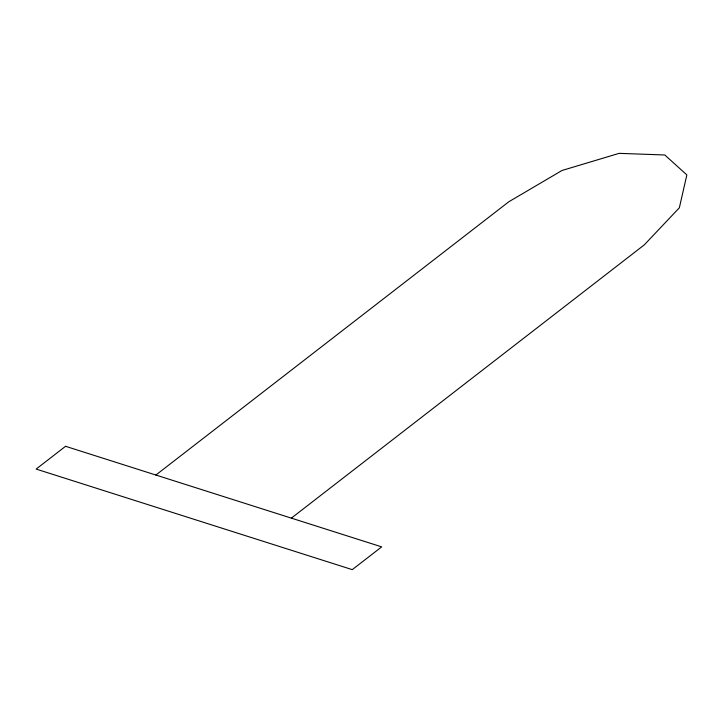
<?xml version="1.0" encoding="UTF-8"?>
<svg xmlns="http://www.w3.org/2000/svg" width="723" height="723" viewBox="0 0 723 723"><rect width="100%" height="100%" fill="white"/><g stroke="black" fill="none" stroke-linecap="round" stroke-linejoin="round"><path stroke-width="1.08" d="M155.879 475.038L508.829 201.753L562.024 170.474L619.114 153.357L664.799 154.975L686.85 174.912L679.349 207.799L644.301 244.853L291.36 518.138M65.558 446.299L36.15 469.073L352.264 569.643L381.681 546.868L65.558 446.299"/></g></svg>
